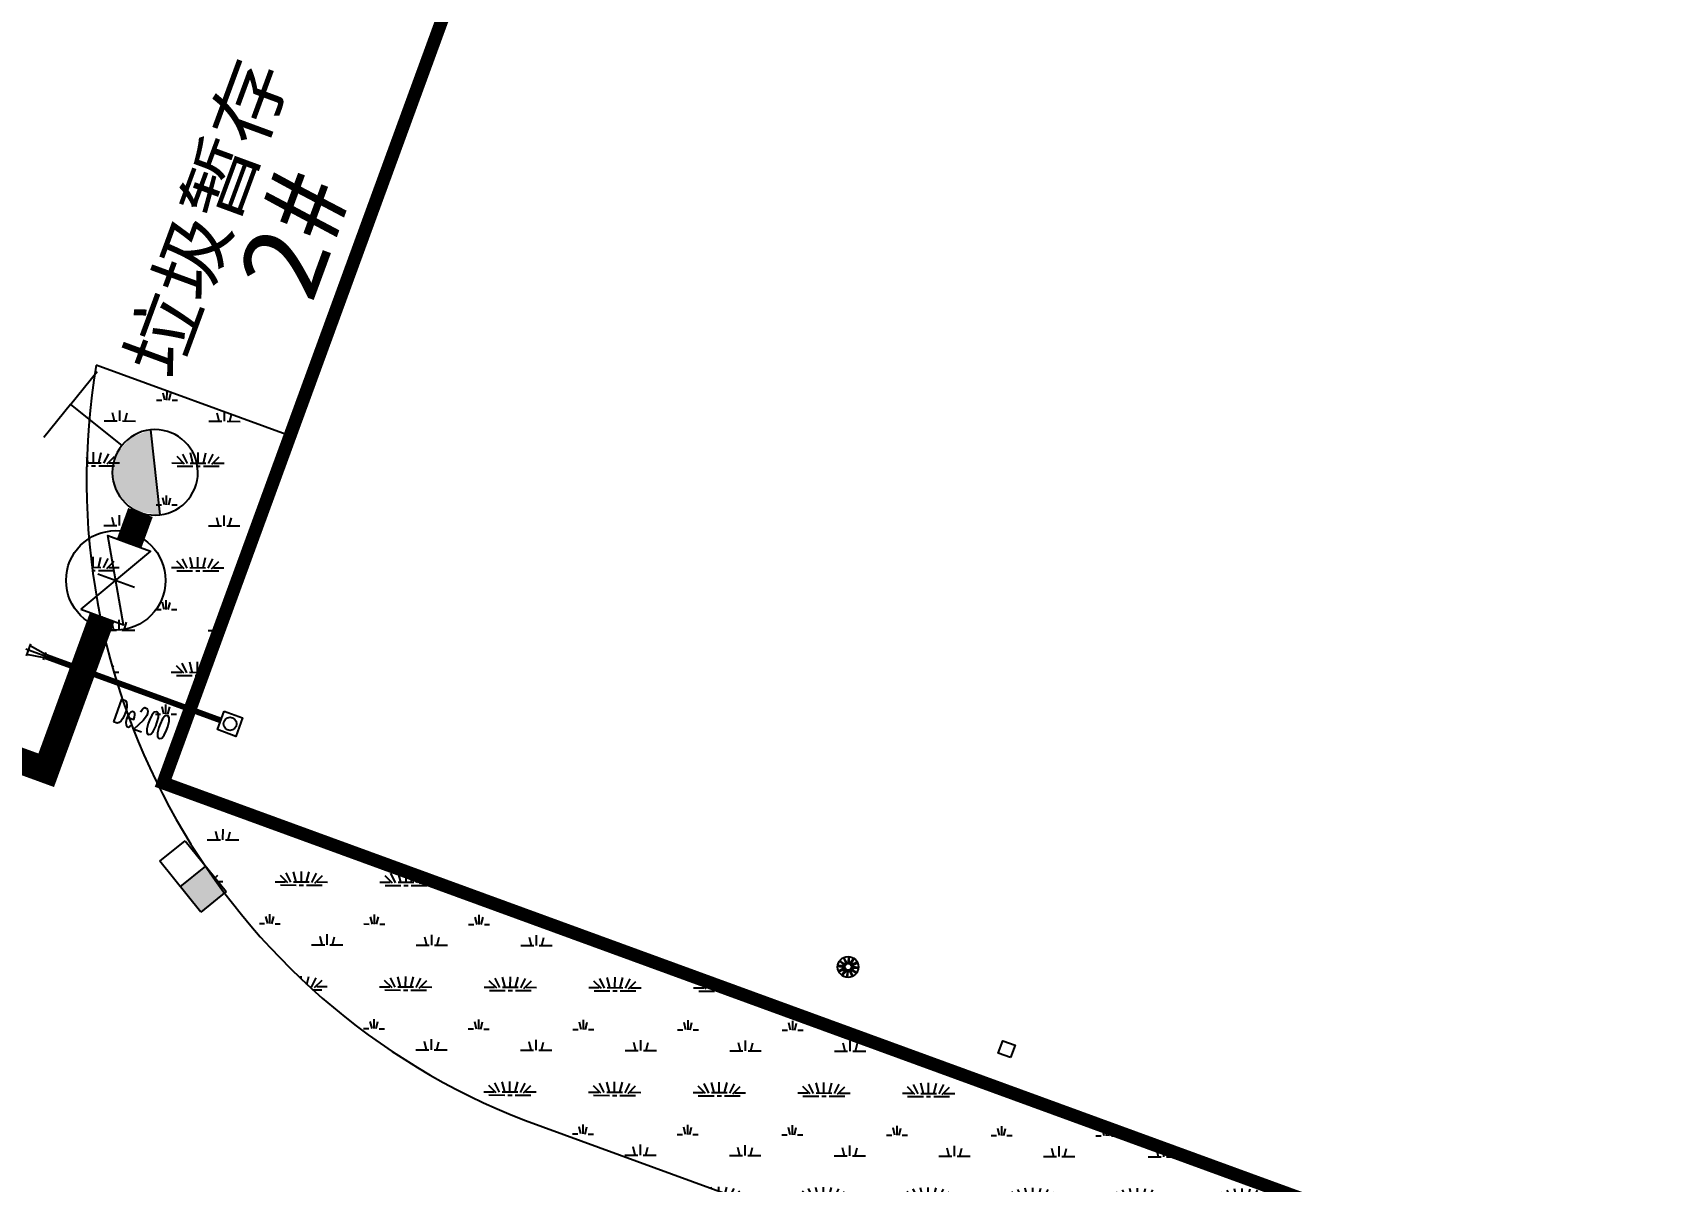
# Model space of a CAD drawing. Extents: x -11 to 40589024741, y -2 to 3380586937.
# Drawn here: x 40588138496 to 40588163220, y 3380271687 to 3380289264 of the extents above; entities that cross this region are included whole.
import ezdxf

# ---------------------------------------------------------------- set-up
doc = ezdxf.new("R2010")
doc.units = 0
doc.header["$LTSCALE"] = 10
doc.header["$MEASUREMENT"] = 0
doc.layers.get('Defpoints').update_dxf_attribs({"color": 210})
for name, color, linetype in [('0-WALL', 252, 'Continuous'), ('1-单体雨水', 131, 'Continuous'), ('EQUIP_消火栓', 7, 'Continuous'), ('FM_ZF消防', 1, 'Continuous'), ('TEXT_雨水', 4, 'Continuous'), ('TWT_雨水口', 4, 'Continuous'), ('VPIPE-雨水', 4, 'Continuous'), ('虹吸管道配件', 7, 'Continuous'), ('虹吸雨水斗', 6, 'Continuous')]:
    doc.layers.add(name, color=color, linetype=linetype)
doc.layers.add('GPS-ZF消防', color=1, linetype='TG_X', lineweight=60)
doc.styles.add('_TWT_PIPEDN', font='SIMPLEX', dxfattribs={"width": 0.6, "height": 3, "bigfont": 'HZTXT'})
doc.styles.add('TG_LINETYPE', font='SIMPLEX', dxfattribs={"width": 0.8, "height": 3.5, "bigfont": 'HZTXT'})
doc.styles.add('黑体', font='simhei.ttf', dxfattribs={"height": 12})
doc.linetypes.add('TG_WX', pattern='A,3,-0.6,["WX",TG_LINETYPE,S=0.1,R=0,X=-0.52,Y=-0.15],0', length=3.6)
doc.linetypes.add('TG_X', pattern='A,5,-0.3,["X",TG_LINETYPE,S=0.1,R=0,X=-0.23,Y=-0.15],0', length=5.3)

# ---------------------------------------------------------------- blocks, each defined once
blk = doc.blocks.new('“奔腾”虹吸雨水斗')
at = {"layer": '虹吸雨水斗', "lineweight": 25}
for p, q in [((946944, 86685), (947028, 86658)), ((947032, 86673), (946946, 86692)), ((946982, 86753), (947040, 86688)), ((947052, 86699), (946987, 86758)), ((947048, 86793), (947066, 86707)), ((947082, 86711), (947055, 86795)), ((947125, 86795), (947098, 86711)), ((947114, 86707), (947132, 86793)), ((947194, 86758), (947128, 86699)), ((947140, 86688), (947199, 86753)), ((947234, 86692), (947148, 86673)), ((947152, 86658), (947236, 86685)), ((947028, 86641), (946944, 86614)), ((946946, 86607), (947032, 86625)), ((947040, 86611), (946982, 86546)), ((946987, 86541), (947052, 86600)), ((947066, 86592), (947048, 86506)), ((947055, 86504), (947082, 86587)), ((947098, 86587), (947125, 86504)), ((947132, 86506), (947114, 86592)), ((947128, 86600), (947194, 86541)), ((947199, 86546), (947140, 86611)), ((947148, 86625), (947234, 86607)), ((947236, 86614), (947152, 86641))]:
    blk.add_line(p, q, dxfattribs=at)
for radius in [150, 47.6]:
    blk.add_circle((947090, 86649), radius, dxfattribs=at)
for centre, start, end in [((947034, 86682), 261.6382, 38.3675), ((947057, 86706), 231.6382, 8.3675), ((947090, 86715), 201.6382, 338.3675), ((947123, 86706), 171.6382, 308.3675), ((947147, 86682), 141.6382, 278.3675), ((947025, 86649), 291.6382, 68.3675), ((947034, 86617), 321.6382, 98.3675), ((947057, 86593), 351.6382, 128.3675), ((947090, 86584), 21.6382, 158.3675), ((947123, 86593), 51.6382, 188.3675), ((947147, 86617), 81.6382, 218.3675), ((947155, 86649), 111.6382, 248.3675)]:
    blk.add_arc(centre, 8.82, start, end, dxfattribs=at)
blk = doc.blocks.new('A$C5F4A4BCE')
at = {"layer": '虹吸管道配件'}
for p, q in [((307, 347), (30, 146)), ((333, 321), (54, 43)), ((388, 266), (278, 376)), ((333, 321), (360, 348)), ((177, 0), (0, 176)), ((359, 295), (158, 18))]:
    blk.add_line(p, q, dxfattribs=at)
blk = doc.blocks.new('$TwtSys$00000424')
for p, q in [((-500, 250), (500, 250)), ((-500, -250), (-500, 250)), ((0, -250), (0, 250)), ((500, 250), (500, -250)), ((500, -250), (-500, -250))]:
    blk.add_line(p, q)
blk.add_solid([(0, 250), (500, 250), (0, -250), (500, -250)])
blk = doc.blocks.new('$VALVE$00000296')
for points in [[(-125, 72.2), (-125, -72.2), (125, 72.2), (125, -72.2), (-125, 72.2)], [(0, 60.2), (0, -63.6)]]:
    blk.add_lwpolyline(points)
for p in [(-125, 0), (125, 0)]:
    blk.add_point(p)
blk = doc.blocks.new('$TwtSys$00000385')
for p, q in [((0, 331.4), (-130, 331.4)), ((0, 331.4), (0, 130.8)), ((0, 331.4), (130, 331.4)), ((92.5, 92.5), (-92.5, -92.5))]:
    blk.add_line(p, q)
for start, end in [(315, 135), (135, 315)]:
    blk.add_arc((0, 0), 130.8, start, end)
at = {"color": 0}
for points in [[(-33.9, 126.5), (-126.5, 33.9), (33.9, 126.5), (-126.5, -33.9)], [(-92.6, 92.6), (-92.6, 92.6), (-33.9, 126.5), (-126.5, 33.9)], [(33.9, 126.5), (-126.5, -33.9), (92.6, 92.6), (-92.6, -92.6)]]:
    blk.add_solid(points, dxfattribs=at)

msp = doc.modelspace()

# ---------------------------------------------------------------- hatches: boundary and pattern name
at = {"layer": '0-WALL'}
h = msp.add_hatch(dxfattribs=at)
h.set_pattern_fill('草坪或沼泽', color=256, scale=400, angle=-0.200256636)
h.set_pattern_definition([(359.79974, (40586781652.2, 3380096977.4), (1605.5824, 1594.398), [240, -48, 64, -48, 240, -960]), (359.79974, (40586781572.4, 3380097025.7), (1605.5824, 1594.398), [160, -120, 240, -120, 160, -800]), (359.79974, (40586782134.6, 3380097663.7), (1605.5824, 1594.398), [200, -80, 200, -1120]), (359.79974, (40586781335.8, 3380097986.5), (1605.5824, 1594.398), [80, -160, 80, -1280]), (89.79974, (40586781495.8, 3380097986), (-1594.398, 1605.5824), [144, -1456]), (89.79974, (40586781972.4, 3380097024.3), (-1594.398, 1605.5824), [160, -1440]), (89.79974, (40586782374.6, 3380097662.9), (-1594.398, 1605.5824), [160, -1440]), (44.79974, (40586782180.3, 3380097007.6), (5.5922, 1599.9902), [160, -2102.7417]), (134.79974, (40586781764.3, 3380097009), (-1599.9902, 5.5922), [160, -2102.7417]), (63.23469, (40586782132.4, 3380097015.7), (5.5922, 1599.99023), [160, -3417.7088]), (75.7635, (40586782052.4, 3380097024), (5.59221, 1599.99023), [160, -6436.969]), (75.7635, (40586782454.64, 3380097662.6), (5.59221, 1599.99023), [128, -6468.969]), (75.7635, (40586781527.76, 3380097985.85), (5.59221, 1599.99023), [112, -6484.969]), (103.835987, (40586781892.4, 3380097024.57), (5.59221, 1599.99023), [160, -6436.969]), (103.835987, (40586782294.64, 3380097663.17), (5.59221, 1599.99023), [128, -6468.969]), (103.835987, (40586781463.76, 3380097986.07), (5.59221, 1599.99023), [112, -6484.969]), (116.364795, (40586781812.4, 3380097016.85), (5.5922, 1599.99023), [160, -3417.7069])])
edge = h.paths.add_edge_path()
edge.add_line((40588347473.747322, 3380325610.238097), (40588347683.541443, 3380326090.42787))
edge.add_line((40588347683.541443, 3380326090.42787), (40588351031.622383, 3380333884.752417))
edge.add_line((40588351031.622383, 3380333884.752417), (40588372861.52964, 3380393921.616653))
edge.add_line((40588372861.52964, 3380393921.616653), (40588366317.647476, 3380408240.876073))
edge.add_line((40588366317.647476, 3380408240.876073), (40588343550.448486, 3380418434.399735))
edge.add_line((40588343550.448486, 3380418434.399735), (40588326726.773811, 3380429801.632178))
edge.add_line((40588326726.773811, 3380429801.632178), (40588259625.315422, 3380459844.866894))
edge.add_line((40588259625.315422, 3380459844.866894), (40588073765.91951, 3380212575.66465))
edge.add_line((40588073765.91951, 3380212575.66465), (40588074114.249107, 3380212476.750173))
edge.add_line((40588074114.249107, 3380212476.750173), (40588253152.588203, 3380450673.037109))
edge.add_line((40588253152.588203, 3380450673.037109), (40588254435.224274, 3380450204.422307))
edge.add_line((40588254435.224258, 3380450204.422312), (40588256320.901672, 3380455368.658761))
edge.add_line((40588256320.90168, 3380455368.658754), (40588326766.815353, 3380429630.545198))
edge.add_line((40588326766.815353, 3380429630.5452), (40588324880.269547, 3380424466.932958))
edge.add_line((40588324880.269547, 3380424466.93296), (40588331455.159737, 3380422064.756639))
edge.add_line((40588331455.159737, 3380422064.756637), (40588332483.925163, 3380424880.513825))
edge.add_line((40588332483.925163, 3380424880.513825), (40588335301.736542, 3380423850.997883))
edge.add_line((40588335301.736542, 3380423850.997883), (40588334273.030251, 3380421035.31484))
edge.add_line((40588334273.030251, 3380421035.31484), (40588353055.227448, 3380414173.051638))
edge.add_line((40588353055.227448, 3380414173.051638), (40588361187.808113, 3380410524.8103))
edge.add_arc((40588348999.165817, 3380398232.729486), 17310.639832, -14.6199939483, 45.2420907397, ccw=False)
edge.add_line((40588365749.307037, 3380393863.402212), (40588366656.653191, 3380393529.94107))
edge.add_line((40588366656.653191, 3380393529.94107), (40588371065.316032, 3380391919.168731))
edge.add_line((40588371065.316032, 3380391919.168731), (40588346912.352768, 3380325815.879339))
edge.add_line((40588346912.352768, 3380325815.879339), (40588347473.747322, 3380325610.238097))
h = msp.add_hatch(dxfattribs=at)
h.set_pattern_fill('草坪或沼泽', color=256, scale=400, angle=-0.200256636)
h.set_pattern_definition([(359.79974, (40586781652.2, 3380096977.4), (1605.5824, 1594.398), [240, -48, 64, -48, 240, -960]), (359.79974, (40586781572.4, 3380097025.7), (1605.5824, 1594.398), [160, -120, 240, -120, 160, -800]), (359.79974, (40586782134.6, 3380097663.7), (1605.5824, 1594.398), [200, -80, 200, -1120]), (359.79974, (40586781335.8, 3380097986.5), (1605.5824, 1594.398), [80, -160, 80, -1280]), (89.79974, (40586781495.8, 3380097986), (-1594.398, 1605.5824), [144, -1456]), (89.79974, (40586781972.4, 3380097024.3), (-1594.398, 1605.5824), [160, -1440]), (89.79974, (40586782374.6, 3380097662.9), (-1594.398, 1605.5824), [160, -1440]), (44.79974, (40586782180.3, 3380097007.6), (5.5922, 1599.9902), [160, -2102.7417]), (134.79974, (40586781764.3, 3380097009), (-1599.9902, 5.5922), [160, -2102.7417]), (63.23469, (40586782132.4, 3380097015.7), (5.5922, 1599.99023), [160, -3417.7088]), (75.7635, (40586782052.4, 3380097024), (5.59221, 1599.99023), [160, -6436.969]), (75.7635, (40586782454.64, 3380097662.6), (5.59221, 1599.99023), [128, -6468.969]), (75.7635, (40586781527.76, 3380097985.85), (5.59221, 1599.99023), [112, -6484.969]), (103.835987, (40586781892.4, 3380097024.57), (5.59221, 1599.99023), [160, -6436.969]), (103.835987, (40586782294.64, 3380097663.17), (5.59221, 1599.99023), [128, -6468.969]), (103.835987, (40586781463.76, 3380097986.07), (5.59221, 1599.99023), [112, -6484.969]), (116.364795, (40586781812.4, 3380097016.85), (5.5922, 1599.99023), [160, -3417.7069])])
edge = h.paths.add_edge_path()
edge.add_arc((40588149828.216568, 3380282413.988033), 10502.367253, 170.3548641636, 248.8243638104)
edge.add_line((40588146034.46656, 3380272620.766969), (40588157893.446167, 3380268287.968516))
edge.add_arc((40588158922.924461, 3380271106.590822), 3000.742783, 249.9357005796, 338.9607901623)
edge.add_line((40588161723.622612, 3380270029.303899), (40588140496.067879, 3380277785.006218))
edge.add_line((40588140496.067879, 3380277785.006221), (40588142434.993446, 3380283091.8949))
edge.add_line((40588142434.993446, 3380283091.894899), (40588139474.30706, 3380284173.611682))
at = {"layer": 'GPS-ZF消防', "linetype": 'TG_WX'}
for points in [[(40588138708.316566, 3380277978.422974), (40588138639.682037, 3380277790.568507), (40588138827.536507, 3380277721.933972)], [(40588138708.316566, 3380277978.422974), (40588138896.171043, 3380277909.788442), (40588138827.536507, 3380277721.933972)]]:
    msp.add_hatch(color=256, dxfattribs=at).paths.add_polyline_path(points)

# ---------------------------------------------------------------- linework, layer by layer
at = {"layer": '0-WALL', "color": 20, "true_color": 0xf72408, "const_width": 200}
msp.add_lwpolyline([(40588140496.068047, 3380277785.006165), (40588146540.460449, 3380294328.662395), (40588189424.896797, 3380349126.363404), (40588317658.966476, 3380302274.746078), (40588288901.096779, 3380223563.724436)], close=True, dxfattribs=at)
at = {"layer": '0-WALL'}
msp.add_lwpolyline([(40588139474.30706, 3380284173.611682, 0.3564257198), (40588146034.46656, 3380272620.766969), (40588157893.446167, 3380268287.968516, 0.4092386039), (40588161723.622612, 3380270029.303899), (40588140496.067879, 3380277785.006221), (40588142434.993446, 3380283091.894899), (40588139474.30706, 3380284173.611682)], format="xyb", close=True, dxfattribs=at)
at = {"layer": '1-单体雨水', "ltscale": 1.5, "const_width": 90}
msp.add_lwpolyline([(40588138700.585007, 3380279718.588369), (40588141377.511162, 3380278740.546261)], dxfattribs=at)
at = {"layer": 'Defpoints', "color": 4}
msp.add_lwpolyline([(40588141428.987068, 3380278881.437112), (40588141710.768768, 3380278778.485311), (40588141607.816963, 3380278496.70361), (40588141326.035263, 3380278599.655411)], close=True, dxfattribs=at)
at = {"layer": 'Defpoints', "color": 1}
msp.add_lwpolyline([(40588153449.617973, 3380273584.622313), (40588153261.763496, 3380273653.256847), (40588153330.398041, 3380273841.111314), (40588153518.252502, 3380273772.47678)], close=True, dxfattribs=at)
at = {"layer": 'FM_ZF消防'}
msp.add_circle((40588139772.02401, 3380280882.739219), 760.122572, dxfattribs=at)
at = {"layer": 'GPS-ZF消防', "linetype": 'TG_WX', "ltscale": 0.5, "const_width": 400}
for points in [[(40588139975.975449, 3380281448.037607), (40588140148.509697, 3380281920.26827)], [(40588128851.289467, 3380281579.787757), (40588138708.316566, 3380277978.422974)], [(40588138708.316566, 3380277978.422976), (40588139564.168243, 3380280320.910804)]]:
    msp.add_lwpolyline(points, dxfattribs=at)
at = {"layer": 'VPIPE-雨水', "linetype": 'Continuous'}
msp.add_circle((40588141518.402023, 3380278689.070361), 100, dxfattribs=at)

# ---------------------------------------------------------------- block references
at = {"layer": 'EQUIP_消火栓', "xscale": 5, "yscale": 5, "zscale": 5, "rotation": 51.22768714728938}
msp.add_blockref('$TwtSys$00000385', (40588140372.878166, 3380282534.370477), dxfattribs=at)
at = {"layer": 'FM_ZF消防', "xscale": 4.8, "yscale": 4.8, "zscale": 4.8, "rotation": 69.92971150435893}
msp.add_blockref('$VALVE$00000296', (40588139770.071854, 3380280884.474205), dxfattribs=at)
at = {"layer": 'TWT_雨水口', "rotation": 308.8363254116022}
msp.add_blockref('$TwtSys$00000424', (40588140953.229652, 3380276355.043421), dxfattribs=at)
at = {"layer": '虹吸管道配件', "lineweight": -2, "xscale": 0.7866797424559363, "yscale": 0.7866797424559363, "zscale": 0.7866797424559363, "rotation": 294.9297114489693}
msp.add_blockref('A$C5F4A4BCE', (40588138346.984306, 3380279854.608098), dxfattribs=at)
at = {"layer": '虹吸雨水斗', "xscale": 1.061320754715, "yscale": 1.061320754715, "zscale": 1.061320754715, "rotation": 339.9297114489383}
msp.add_blockref('“奔腾”虹吸雨水斗', (40587175282.167709, 3380533538.551678), dxfattribs=at)

# ---------------------------------------------------------------- texts
at = {"layer": '0-WALL', "style": '黑体', "width": 1.1}
for s, height, p in [('垃圾暂存', 840, (40588140676.736618, 3380283913.505292)), ('2#', 1260, (40588142766.575706, 3380285087.631587))]:
    msp.add_text(s, height=height, rotation=69.7996239883, dxfattribs=at).set_placement(p)
at = {"layer": 'TEXT_雨水', "style": '_TWT_PIPEDN', "width": 0.557143}
msp.add_text('De200', height=367.5, rotation=339.9297114489, dxfattribs=at).set_placement((40588139702.200577, 3380278733.799406))

doc.saveas('drawing.dxf')
